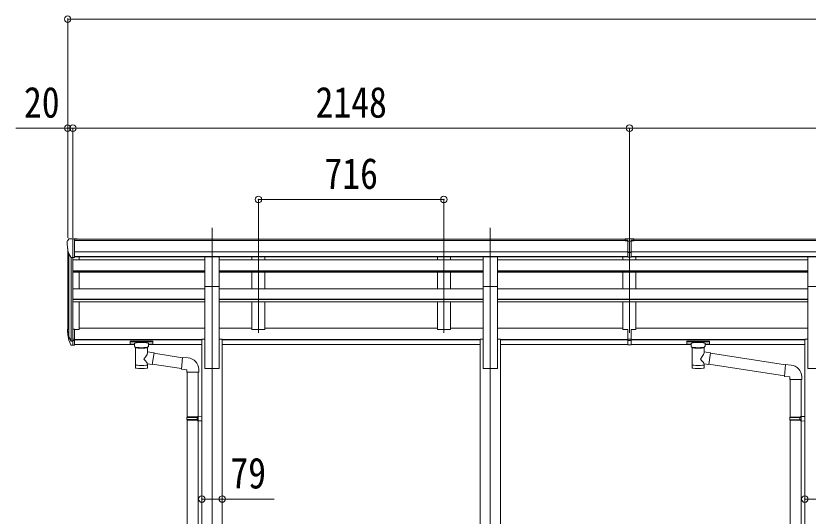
# Model space of a CAD drawing. Units: millimetres at full size. Extents: x -6988 to 7066, y -4877 to 4823.
# Drawn here: x -329 to 2728, y -488 to 1442 of the extents above; entities that cross this region are included whole.
import ezdxf
from ezdxf.enums import TextEntityAlignment as Align

# ---------------------------------------------------------------- set-up
doc = ezdxf.new("R2010")
doc.units = ezdxf.units.MM
doc.header["$LTSCALE"] = 25
doc.header["$PDMODE"] = 32
doc.header["$PDSIZE"] = 25
for name, color, linetype, lineweight in [('0-1_本体', 4, 'Continuous', 9), ('0-2_部品', 7, 'Continuous', 9), ('0-3_ELV2', 3, 'Continuous', 9), ('0-8_PARTS2', 2, 'Continuous', 9), ('0-A_寸法', 6, 'Continuous', 9)]:
    doc.layers.add(name, color=color, linetype=linetype, lineweight=lineweight)
doc.styles.add('ＭＳ ゴシック', font='')
doc.styles.get('ＭＳ ゴシック').set_extended_font_data('MS Gothic')

msp = doc.modelspace()

# ---------------------------------------------------------------- linework, layer by layer
at = {"layer": '0-1_本体'}
for p, q in [((2032.19, 581.11), (-102.81, 581.11)), ((2045.19, 581.11), (4896.19, 581.11)), ((2032.19, 575.77), (-102.81, 575.77)), ((2045.19, 575.77), (4896.19, 575.77)), ((-129.31, 231.6), (-129.31, 544.36)), ((-125.03, 525.56), (-125.03, 207.33)), ((2032.19, 532.24), (-102.81, 532.24)), ((2045.19, 532.24), (4896.19, 532.24)), ((-115.31, 510.21), (-115.31, 189.33)), ((-109.31, 509.73), (-109.31, 233.77)), ((400.19, 500.94), (-109.31, 500.94)), ((2032.19, 514.57), (-102.81, 514.57)), ((400.19, 512.19), (-102.81, 512.19)), ((-84.31, 500.94), (-84.31, 512.19)), ((1474.19, 512.19), (455.19, 512.19)), ((1474.19, 500.94), (455.19, 500.94)), ((581.69, 512.13), (581.69, 500.94)), ((631.69, 512.13), (631.69, 500.94)), ((1297.69, 512.13), (1297.69, 500.94)), ((1347.69, 512.13), (1347.69, 500.94)), ((1529.19, 512.19), (2032.19, 512.19)), ((1529.19, 500.94), (2038.69, 500.94)), ((2013.69, 500.94), (2013.69, 512.19)), ((2727.29, 500.94), (2038.69, 500.94)), ((2045.19, 514.57), (4896.19, 514.57)), ((2727.29, 512.19), (2045.19, 512.19)), ((2063.69, 500.94), (2063.69, 512.19)), ((400.19, 459.01), (-109.31, 459.01)), ((1474.19, 459.01), (455.19, 459.01)), ((1529.19, 459.01), (2038.69, 459.01)), ((2727.29, 459.01), (2038.69, 459.01)), ((400.19, 457.51), (-109.31, 457.51)), ((400.19, 453.31), (-109.31, 453.31)), ((-84.31, 389.58), (-84.31, 453.31)), ((1474.19, 457.51), (455.19, 457.51)), ((1474.19, 453.31), (455.19, 453.31)), ((581.69, 453.31), (581.69, 389.58)), ((631.69, 453.31), (631.69, 389.58)), ((1297.69, 453.31), (1297.69, 389.58)), ((1347.69, 453.31), (1347.69, 389.58)), ((1529.19, 457.51), (2038.69, 457.51)), ((1529.19, 453.31), (2038.69, 453.31)), ((2013.69, 389.58), (2013.69, 453.31)), ((2727.29, 457.51), (2038.69, 457.51)), ((2727.29, 453.31), (2038.69, 453.31)), ((2063.69, 389.58), (2063.69, 453.31)), ((400.29, 82.35), (400.29, 399.14)), ((455.29, 399.14), (455.29, 82.35)), ((1474.29, 82.35), (1474.29, 399.14)), ((1529.29, 399.14), (1529.29, 82.35)), ((2727.29, 399.15), (2727.29, 82.36)), ((400.18, 389.58), (-109.31, 389.58)), ((1474.18, 389.58), (455.18, 389.58)), ((1529.2, 389.58), (2038.69, 389.58)), ((2727.28, 389.58), (2038.69, 389.58)), ((400.19, 350.14), (-109.31, 350.14)), ((400.19, 348.66), (-109.31, 348.66)), ((400.19, 339.41), (-109.31, 339.41)), ((-84.31, 232.94), (-84.31, 339.41)), ((1474.19, 350.14), (455.19, 350.14)), ((1474.19, 348.66), (455.19, 348.66)), ((1474.19, 339.41), (455.19, 339.41)), ((581.69, 339.41), (581.69, 232.92)), ((631.69, 339.41), (631.69, 232.92)), ((1297.69, 339.41), (1297.69, 232.92)), ((1347.69, 339.41), (1347.69, 232.92)), ((1529.19, 350.14), (2038.69, 350.14)), ((1529.19, 348.66), (2038.69, 348.66)), ((1529.19, 339.41), (2038.69, 339.41)), ((2013.69, 232.94), (2013.69, 339.41)), ((2727.29, 350.14), (2038.69, 350.14)), ((2727.29, 348.66), (2038.69, 348.66)), ((2727.29, 339.41), (2038.69, 339.41)), ((2063.69, 232.94), (2063.69, 339.41)), ((-102.81, 232.94), (-84.31, 232.94)), ((400.19, 237.74), (-84.31, 237.74)), ((581.69, 237.74), (455.19, 237.74)), ((631.69, 232.92), (581.69, 232.92)), ((1297.69, 237.74), (631.69, 237.74)), ((1347.69, 232.92), (1297.69, 232.92)), ((1474.19, 237.74), (1347.69, 237.74)), ((2013.69, 237.74), (1529.19, 237.74)), ((2032.19, 232.94), (2013.69, 232.94)), ((2045.19, 232.94), (2063.69, 232.94)), ((2045.19, 232.94), (2063.69, 232.94)), ((2063.69, 237.74), (2727.29, 237.74)), ((388.29, 193.65), (-102.81, 193.65)), ((388.29, 192.25), (-102.81, 192.25)), ((388.29, 194.92), (388.29, -1492.54)), ((400.29, 194.92), (388.29, 194.92)), ((467.29, 194.92), (455.29, 194.92)), ((467.29, 194.92), (467.29, -1492.54)), ((1462.29, 193.65), (467.29, 193.65)), ((1462.29, 192.25), (467.29, 192.25)), ((1462.29, 194.92), (1462.29, -1492.54)), ((1474.29, 194.92), (1462.29, 194.92)), ((1541.29, 194.92), (1529.29, 194.92)), ((1541.29, 194.92), (1541.29, -1492.54)), ((2032.19, 193.65), (1541.29, 193.65)), ((2032.19, 192.25), (1541.29, 192.25)), ((2045.19, 193.65), (2715.29, 193.65)), ((2045.19, 192.25), (2715.29, 192.25)), ((2715.29, 194.93), (2715.29, -1492.53)), ((2715.29, 194.93), (2727.29, 194.93)), ((128.89, 174.88), (-102.81, 174.88)), ((388.29, 174.88), (182.89, 174.88)), ((1462.29, 174.88), (467.29, 174.88)), ((2032.19, 174.88), (1541.29, 174.88)), ((2045.19, 174.88), (2276.79, 174.88)), ((2330.79, 174.88), (2715.29, 174.88)), ((455.29, 82.35), (400.29, 82.35)), ((1529.29, 82.35), (1474.29, 82.35)), ((2727.29, 82.36), (2782.29, 82.36))]:
    msp.add_line(p, q, dxfattribs=at)
at = {"layer": '0-2_部品'}
for p, q in [((-124.4, 582.15), (-128.47, 576.34)), ((-121.31, 582.72), (-123.64, 582.58)), ((-121.31, 582.72), (-102.81, 582.72)), ((-109.31, 509.73), (-109.31, 582.72)), ((-102.81, 582.72), (-92.81, 582.63)), ((-102.81, 510.73), (-102.81, 582.72)), ((-92.81, 581.11), (-92.81, 582.63)), ((-131.31, 573.35), (-131.31, 572.72)), ((-116.94, 511.55), (-126.21, 527.61)), ((-109.31, 509.73), (-114.52, 510.05)), ((-102.81, 510.73), (-109.31, 510.73)), ((455.29, 512.87), (400.29, 512.87)), ((400.29, 398.71), (400.29, 512.87)), ((455.29, 398.71), (455.29, 512.87)), ((1529.29, 512.87), (1474.29, 512.87)), ((1474.29, 398.71), (1474.29, 512.87)), ((1529.29, 398.71), (1529.29, 512.87)), ((2727.29, 512.88), (2782.29, 512.88)), ((2727.29, 398.72), (2727.29, 512.88)), ((455.29, 398.71), (400.29, 398.71)), ((1529.29, 398.71), (1474.29, 398.71)), ((2727.29, 398.72), (2782.29, 398.72)), ((-109.31, 233.77), (-109.31, 171.88)), ((-102.81, 233.77), (-109.31, 233.77)), ((-102.81, 233.77), (-102.81, 172.7)), ((-126.92, 207.73), (-116.76, 188.55)), ((-115.75, 189.8), (-125.5, 208.22)), ((-124.33, 190.87), (-116.76, 173.38)), ((-109.31, 189.05), (-114.45, 189.05)), ((-109.31, 187.05), (-114.16, 187.05)), ((-102.81, 195.45), (-109.31, 195.45)), ((-102.81, 190.05), (-109.31, 190.05)), ((112.39, 186.99), (112.39, 176.23)), ((112.39, 186.8), (112.39, 185.26)), ((114.39, 187.65), (197.39, 187.65)), ((114.39, 185.48), (197.39, 185.48)), ((199.39, 186.99), (199.39, 176.23)), ((2260.29, 186.99), (2260.29, 176.23)), ((2260.29, 186.8), (2260.29, 185.26)), ((2262.29, 187.65), (2345.29, 187.65)), ((2262.29, 185.48), (2345.29, 185.48)), ((2347.29, 186.99), (2347.29, 176.23)), ((-109.31, 171.88), (-114.16, 171.88)), ((-102.81, 172.7), (-109.31, 172.7)), ((114.39, 175.57), (128.89, 175.57)), ((128.89, 168.76), (128.89, 179.03)), ((132.99, 164.26), (132.98, 83.97)), ((178.79, 146.69), (178.79, 164.27)), ((182.89, 168.76), (182.89, 179.03)), ((182.89, 175.57), (197.39, 175.57)), ((2262.29, 175.57), (2276.79, 175.57)), ((2276.79, 168.76), (2276.79, 179.03)), ((2280.89, 164.26), (2280.87, 83.97)), ((2326.69, 146.69), (2326.69, 164.27)), ((2330.79, 168.76), (2330.79, 179.03)), ((2330.79, 175.57), (2345.29, 175.57)), ((204.02, 142.78), (178.79, 146.69)), ((204.02, 142.78), (197, 97.52)), ((314.25, 123.61), (203.7, 140.76)), ((335.21, 123.25), (314.38, 125.07)), ((2351.91, 142.78), (2326.69, 146.69)), ((2351.91, 142.78), (2344.89, 97.52)), ((2641.26, 95.83), (2351.6, 140.76)), ((178.81, 83.97), (178.79, 100.59)), ((178.79, 100.34), (197, 97.52)), ((310.58, 81.68), (197.27, 99.26)), ((2326.71, 83.97), (2326.69, 100.59)), ((2326.69, 100.34), (2344.89, 97.52)), ((2637.6, 53.89), (2345.16, 99.26)), ((2662.21, 95.28), (2641.38, 97.11)), ((330.29, 67.5), (376.29, 67.5)), ((332.29, 67.5), (332.29, -105.05)), ((374.29, 67.5), (374.29, -102.49)), ((376.29, 67.5), (376.29, 78.42)), ((2657.29, 39.54), (2703.29, 39.54)), ((2659.29, 39.54), (2659.29, -105.59)), ((2701.29, 39.54), (2701.29, -103.03)), ((2703.29, 39.54), (2703.29, 50.46)), ((330.29, -107.05), (331.29, -105.05)), ((330.29, -107.05), (374.29, -107.05)), ((330.29, -107.05), (330.29, -115.05)), ((330.29, -115.05), (374.29, -115.05)), ((330.29, -115.05), (331.29, -117.05)), ((331.29, -105.05), (374.29, -105.05)), ((331.29, -117.05), (374.29, -117.05)), ((332.29, -117.05), (332.29, -854.23)), ((369.81, -107.05), (369.38, -105.05)), ((372.29, -102.55), (388.29, -102.08)), ((372.29, -104.55), (372.29, -102.55)), ((372.29, -104.55), (374.29, -104.55)), ((372.29, -119.55), (372.29, -117.55)), ((372.29, -119.55), (388.29, -120.02)), ((374.29, -119.6), (374.29, -851.67)), ((388.29, -102.08), (388.29, -120.02)), ((2657.29, -107.59), (2658.29, -105.59)), ((2657.29, -107.59), (2701.29, -107.59)), ((2657.29, -107.59), (2657.29, -115.59)), ((2657.29, -115.59), (2701.29, -115.59)), ((2657.29, -115.59), (2658.29, -117.59)), ((2658.29, -105.59), (2701.29, -105.59)), ((2658.29, -117.59), (2701.29, -117.59)), ((2659.29, -117.59), (2659.29, -854.77)), ((2696.81, -107.59), (2696.38, -105.59)), ((2699.29, -103.09), (2715.29, -102.62)), ((2699.29, -105.09), (2699.29, -103.09)), ((2699.29, -105.09), (2701.29, -105.09)), ((2699.29, -120.09), (2699.29, -118.09)), ((2699.29, -120.09), (2715.29, -120.56)), ((2701.29, -120.15), (2701.29, -852.22)), ((2715.29, -102.62), (2715.29, -120.56))]:
    msp.add_line(p, q, dxfattribs=at)
for points in [[(112.39, 186.99), (112.43, 187.19), (112.52, 187.32), (112.61, 187.42), (112.71, 187.48), (112.84, 187.52), (113.13, 187.58), (113.62, 187.63), (114.16, 187.65), (114.39, 187.65)], [(197.39, 187.65), (197.75, 187.65), (198.28, 187.62), (198.73, 187.57), (199.03, 187.5), (199.2, 187.4), (199.32, 187.26), (199.39, 187.08), (199.39, 186.99)], [(2260.29, 186.99), (2260.33, 187.19), (2260.41, 187.32), (2260.51, 187.42), (2260.61, 187.48), (2260.73, 187.52), (2261.03, 187.58), (2261.52, 187.63), (2262.06, 187.65), (2262.29, 187.65)], [(2345.29, 187.65), (2345.64, 187.65), (2346.17, 187.62), (2346.62, 187.57), (2346.93, 187.5), (2347.1, 187.4), (2347.22, 187.26), (2347.28, 187.08), (2347.29, 186.99)], [(112.39, 176.23), (112.43, 176.04), (112.52, 175.9), (112.61, 175.8), (112.71, 175.74), (112.84, 175.7), (113.13, 175.64), (113.62, 175.59), (114.16, 175.57), (114.39, 175.57)], [(128.93, 168.82), (128.91, 168.46), (129.16, 167.5), (129.68, 166.62), (130.48, 165.78), (131.59, 164.98), (132.99, 164.26)], [(178.79, 164.27), (179.03, 164.36), (180.38, 165.1), (181.5, 165.95), (182.25, 166.81), (182.71, 167.71), (182.88, 168.6)], [(197.39, 175.57), (197.75, 175.57), (198.28, 175.6), (198.73, 175.65), (199.03, 175.72), (199.2, 175.82), (199.32, 175.96), (199.39, 176.14), (199.39, 176.23)], [(2260.29, 176.23), (2260.33, 176.04), (2260.41, 175.9), (2260.51, 175.8), (2260.61, 175.74), (2260.73, 175.7), (2261.03, 175.64), (2261.52, 175.59), (2262.06, 175.57), (2262.29, 175.57)], [(2276.83, 168.82), (2276.81, 168.46), (2277.05, 167.5), (2277.57, 166.62), (2278.38, 165.78), (2279.49, 164.98), (2280.89, 164.26)], [(2326.69, 164.27), (2326.92, 164.36), (2328.28, 165.1), (2329.39, 165.95), (2330.15, 166.81), (2330.61, 167.71), (2330.78, 168.6)], [(2345.29, 175.57), (2345.64, 175.57), (2346.17, 175.6), (2346.62, 175.65), (2346.93, 175.72), (2347.1, 175.82), (2347.22, 175.96), (2347.28, 176.14), (2347.29, 176.23)], [(314.38, 125.07), (310.37, 79.25), (330.29, 77.5), (330.29, 67.5)], [(2641.38, 97.11), (2637.37, 51.28), (2657.29, 49.54), (2657.29, 39.54)], [(369.81, -107.05), (369.81, -115.05), (369.38, -117.05)], [(372.29, -117.55), (374.29, -117.55), (374.29, -104.55)], [(2696.81, -107.59), (2696.81, -115.59), (2696.38, -117.59)], [(2699.29, -118.09), (2701.29, -118.09), (2701.29, -105.09)]]:
    msp.add_lwpolyline(points, dxfattribs=at)
for centre, radius, start, end in [((-123.58, 581.58), 1, 93.5, 145), ((-128.31, 573.35), 3, 93, 180), ((70.69, 572.72), 202, 180, 192.90261), ((-114.34, 513.05), 3, 210, 266.5), ((-40.65, 229.89), 89.07, 174.49576, 194.41188), ((-41.36, 234.17), 88.05, 177.22392, 197.21071), ((3.91, 226.95), 133.22, 183.27987, 195.71302), ((-114.16, 190.05), 3, 210, 270), ((-114.45, 190.55), 1.5, 210, 270), ((-114.16, 174.88), 3, 210, 270), ((331.29, 78.42), 45, 0, 85), ((2658.29, 50.46), 45, 0, 85)]:
    msp.add_arc(centre, radius, start, end, dxfattribs=at)
for centre, major_axis, ratio, start_param, end_param in [((114.39, 185.26), (2, 0), 0.109601, 1.5707963, 3.1415927), ((197.39, 185.26), (2, 0), 0.109601, 0, 1.5707963), ((2262.29, 185.26), (2, 0), 0.109601, 1.5707963, 3.1415927), ((2345.29, 185.26), (2, 0), 0.109601, 0, 1.5707963), ((155.89, 179.03), (27, 0), 0.122176, 6.2831853, 9.424778), ((155.91, 163.81), (-22.91, 0.42), 0.072511, 0.0008029, 1.5715993), ((155.91, 162.18), (-22.91, 0.42), 0.072511, 0.0008029, 1.5715993), ((155.88, 163.81), (22.92, 0.42), 0.07247, 4.71158, 6.2823764), ((155.88, 162.18), (22.92, 0.42), 0.07247, 4.71158, 6.2823764), ((166.89, 168.76), (16, 0), 0.361356, 6.2636979, 6.2831853), ((2303.79, 179.03), (27, 0), 0.122176, 6.2831853, 9.424778), ((2303.8, 163.81), (-22.91, 0.42), 0.072511, 0.0008029, 1.5715993), ((2303.8, 162.18), (-22.91, 0.42), 0.072511, 0.0008029, 1.5715993), ((2303.78, 163.81), (22.92, 0.42), 0.07247, 4.71158, 6.2823764), ((2303.78, 162.18), (22.92, 0.42), 0.07247, 4.71158, 6.2823764), ((2314.79, 168.76), (16, 0), 0.361356, 6.2636979, 6.2831853), ((155.89, 120.15), (-22.81, -26.62), 0.234429, 1.6855472, 3.1268519), ((2303.79, 120.15), (-22.81, -26.62), 0.234429, 1.6855472, 3.1268519), ((155.89, 96.41), (22.91, 0), 0.122865, 3.1415927, 6.2831853), ((158.45, 122.79), (20.32, -22.25), 0.045535, 0.0389954, 1.3075346), ((2303.79, 96.41), (22.91, 0), 0.122865, 3.1415927, 6.2831853), ((2306.35, 122.79), (20.32, -22.25), 0.045535, 0.0389954, 1.3075346), ((155.89, 83.97), (22.92, 0), 0.101955, 3.1415499, 6.2833984), ((2303.79, 83.97), (22.92, 0), 0.101955, 3.1415499, 6.2833984)]:
    msp.add_ellipse(centre, major_axis=major_axis, ratio=ratio, start_param=start_param, end_param=end_param, dxfattribs=at)
at = {"layer": '0-3_ELV2'}
for p, q in [((2022.08, 574.68), (2022.08, 582.52)), ((2055.29, 574.68), (2055.29, 582.52)), ((2022.08, 574.68), (2032.08, 574.68)), ((2038.58, 573.86), (2032.08, 574.26)), ((2032.08, 572.68), (2045.08, 572.68)), ((2032.29, 511.05), (2032.29, 576.33)), ((2032.29, 574.2), (2038.79, 573.88)), ((2045.29, 572.68), (2032.29, 572.68)), ((2045.08, 574.2), (2038.59, 573.88)), ((2038.79, 573.86), (2045.29, 574.26)), ((2045.08, 511.05), (2045.08, 576.33)), ((2055.29, 574.68), (2045.29, 574.68)), ((2032.08, 531.16), (2038.58, 530.99)), ((2038.79, 530.99), (2032.29, 531.16)), ((2038.58, 530.99), (2045.08, 531.16)), ((2045.29, 531.16), (2038.79, 530.99)), ((2032.08, 512.11), (2038.58, 511.72)), ((2038.79, 511.72), (2032.29, 512.11)), ((2038.58, 511.72), (2045.08, 512.11)), ((2045.29, 512.11), (2038.79, 511.72)), ((2032.09, 195.45), (2032.09, 232.93)), ((2032.29, 195.45), (2032.29, 232.93)), ((2045.09, 195.45), (2045.09, 232.93)), ((2045.29, 195.45), (2045.29, 232.93)), ((2032.09, 195.45), (2045.09, 195.45)), ((2032.09, 173.2), (2032.09, 195.45)), ((2032.09, 190.05), (2045.09, 190.05)), ((2045.29, 195.45), (2032.29, 195.45)), ((2032.29, 173.2), (2032.29, 195.45)), ((2045.29, 190.05), (2032.29, 190.05)), ((2045.09, 173.2), (2045.09, 195.45)), ((2045.29, 173.2), (2045.29, 195.45)), ((2032.09, 174.27), (2038.59, 173.87)), ((2038.79, 173.87), (2032.29, 174.27)), ((2038.59, 173.87), (2045.09, 174.27)), ((2045.29, 174.27), (2038.79, 173.87))]:
    msp.add_line(p, q, dxfattribs=at)
for points in [[(2022.08, 582.52), (2040.08, 582.68), (2055.08, 582.55)], [(2055.29, 582.52), (2037.29, 582.68), (2022.29, 582.55)], [(2032.29, 574.72), (2022.29, 574.81), (2022.29, 582.55)], [(2045.08, 574.72), (2055.08, 574.81), (2055.08, 582.55)], [(2045.08, 511.05), (2038.58, 510.65), (2032.08, 511.05), (2032.08, 576.39)], [(2032.29, 511.05), (2038.79, 510.65), (2045.29, 511.05), (2045.29, 576.39)], [(2045.08, 530.05), (2041.83, 529.97), (2038.58, 529.89), (2035.34, 529.97), (2032.08, 530.05)], [(2032.29, 530.05), (2035.55, 529.97), (2038.79, 529.89), (2042.03, 529.97), (2045.29, 530.05)], [(2045.09, 173.2), (2038.59, 172.81), (2032.09, 173.2)], [(2032.29, 173.2), (2038.79, 172.81), (2045.29, 173.2)]]:
    msp.add_lwpolyline(points, dxfattribs=at)
for centre, major_axis, start_param, end_param in [((2063.16, 572.37), (24.57, -1.51), 3.1422238, 3.1491027), ((2014.22, 572.37), (-24.57, -1.51), 3.1340826, 3.1409615)]:
    msp.add_ellipse(centre, major_axis=major_axis, ratio=0.121868, start_param=start_param, end_param=end_param, dxfattribs=at)
at = {"layer": '0-8_PARTS2'}
for p, q in [((427.79, 624.63), (427.79, -2338.83)), ((606.69, 626.04), (606.69, 219.25)), ((1322.69, 626.04), (1322.69, 219.25)), ((1501.79, 624.63), (1501.79, -2338.83)), ((2038.69, 626.04), (2038.69, 219.25))]:
    msp.add_line(p, q, dxfattribs=at)
at = {"layer": '0-A_寸法'}
for p, q in [((-129.31, 1429.96), (-129.31, 1008.92)), ((-129.31, 1429.96), (4922.69, 1429.96)), ((-129.31, 1008.92), (-329.31, 1008.92)), ((-129.31, 1008.92), (-129.31, 586.29)), ((-109.31, 1008.92), (-129.31, 1008.92)), ((-109.31, 1008.92), (-109.31, 586.29)), ((2038.69, 1008.92), (-109.31, 1008.92)), ((2038.69, 1008.92), (2038.69, 586.29)), ((2038.69, 1008.92), (2038.69, 586.29)), ((2038.69, 1008.92), (4902.69, 1008.92)), ((606.69, 734.3), (606.69, 586.29)), ((1322.69, 734.3), (606.69, 734.3)), ((1322.69, 734.3), (1322.69, 586.29)), ((388.29, -421.49), (467.29, -421.49)), ((467.29, -421.49), (667.29, -421.49)), ((2715.19, -421.48), (2794.19, -421.48))]:
    msp.add_line(p, q, dxfattribs=at)
for p in [(-129.31, 1429.96), (-129.31, 1008.92), (-109.31, 1008.92), (2038.69, 1008.92), (2038.69, 1008.92), (606.69, 734.3), (1322.69, 734.3), (388.29, -421.49), (467.29, -421.49), (2715.19, -421.48)]:
    msp.add_point(p, dxfattribs=at)

# ---------------------------------------------------------------- texts
at = {"layer": '0-A_寸法', "color": 7, "style": 'ＭＳ ゴシック', "width": 0.85}
for s, p in [('20', (-298.06, 1013.92)), ('2148', (827.19, 1013.92)), ('716', (861.56, 739.3)), ('79', (498.54, -416.49))]:
    msp.add_text(s, height=119.1, dxfattribs=at).set_placement(p, align=Align.BOTTOM_LEFT)

doc.saveas('drawing.dxf')
